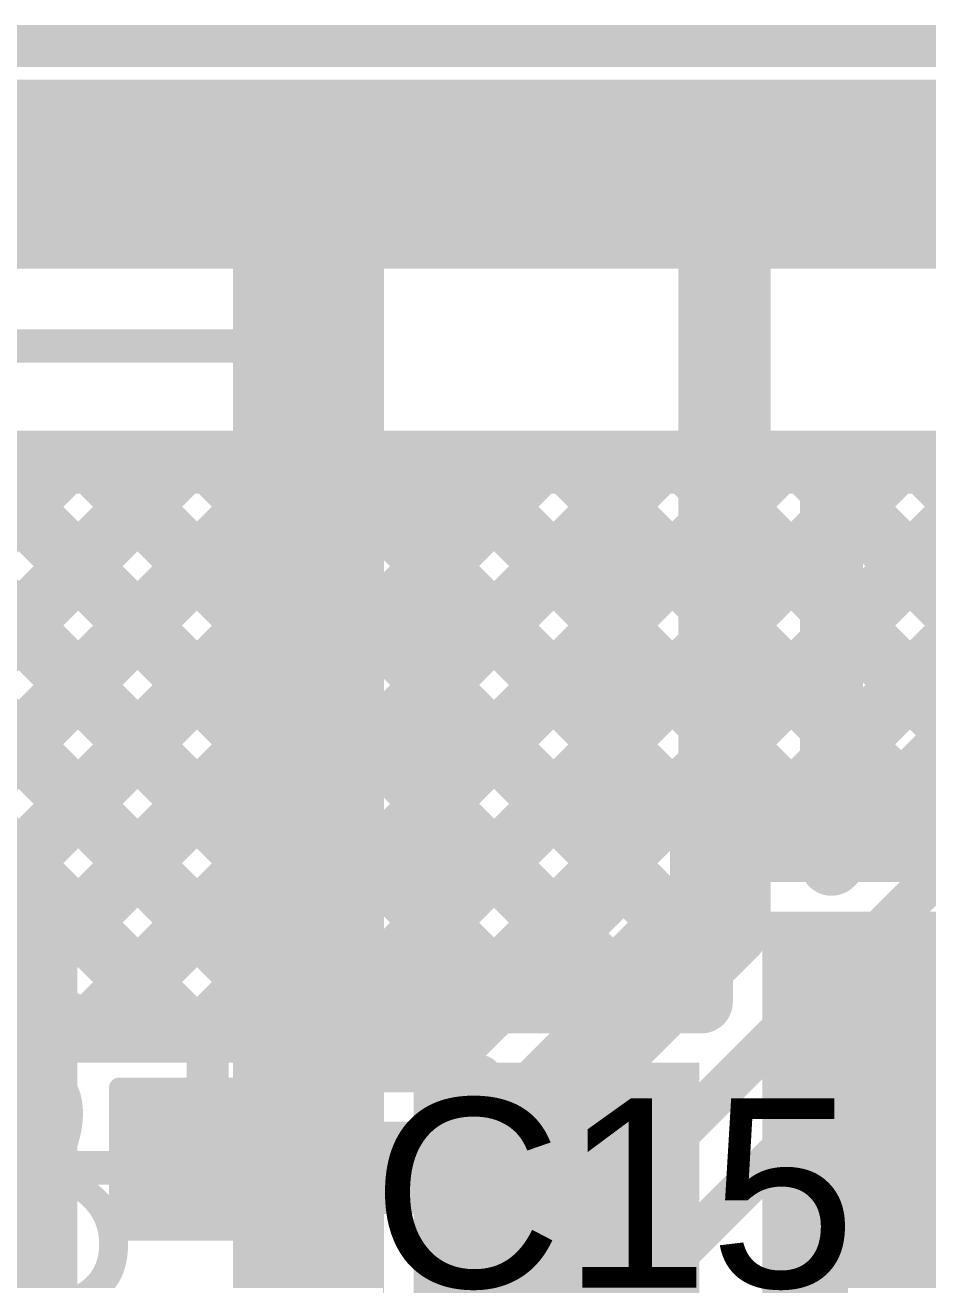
# Model space of a CAD drawing. Header units: millimetres. Extents: x -0.27 to 3.22, y -0.27 to 1.91.
# Drawn here: x 1.6556 to 1.8704, y 1.6103 to 1.909 of the extents above; entities that cross this region are included whole.
import ezdxf

# ---------------------------------------------------------------- set-up
doc = ezdxf.new("R2010")
doc.units = ezdxf.units.MM
doc.header["$MEASUREMENT"] = 0
for name, color, linetype in [('BottomLayer', 5, 'Continuous'), ('BottomOverlay', 54, 'Continuous'), ('Mechanical2', 216, 'Continuous'), ('TopLayer', 1, 'Continuous'), ('TopOverlay', 2, 'Continuous'), ('TopPaste', 8, 'Continuous'), ('TopSolder', 216, 'Continuous'), ('ViaHoleLayer', 16, 'Continuous')]:
    doc.layers.add(name, color=color, linetype=linetype)
doc.styles.add('Arial', font='', dxfattribs={"height": 0.2})
doc.styles.get('Arial').set_extended_font_data('Arial')

# ---------------------------------------------------------------- blocks, each defined once
blk = doc.blocks.new('C__0603_7')
at = {"layer": 'TopLayer'}
for points in [[(-0.015, 0.0175), (-0.015, -0.0175), (-0.045, -0.0175), (-0.045, 0.0175)], [(0.045, 0.0175), (0.045, -0.0175), (0.015, -0.0175), (0.015, 0.0175)]]:
    blk.add_hatch(color=1, dxfattribs=at).paths.add_polyline_path(points)
at = {"layer": 'TopPaste'}
for points in [[(-0.015, 0.0175), (-0.015, -0.0175), (-0.045, -0.0175), (-0.045, 0.0175)], [(0.045, 0.0175), (0.045, -0.0175), (0.015, -0.0175), (0.015, 0.0175)]]:
    blk.add_hatch(color=8, dxfattribs=at).paths.add_polyline_path(points)
at = {"layer": 'TopSolder'}
for points in [[(-0.01264, 0.01986), (-0.01264, -0.01986), (-0.04736, -0.01986), (-0.04736, 0.01986)], [(0.04736, 0.01986), (0.04736, -0.01986), (0.01264, -0.01986), (0.01264, 0.01986)]]:
    blk.add_hatch(color=216, dxfattribs=at).paths.add_polyline_path(points)
at = {"layer": 'TopOverlay', "const_width": 0.005}
for points in [[(-0.049, 0.021), (-0.018, 0.021)], [(-0.049, 0.021), (-0.049, -0.021)], [(0.018, 0.021), (0.049, 0.021)], [(0.049, 0.021), (0.049, -0.021)], [(-0.049, -0.021), (-0.018, -0.021)], [(0.018, -0.021), (0.049, -0.021)]]:
    blk.add_lwpolyline(points, dxfattribs=at)
at = {"layer": 'TopOverlay', "const_width": 0.0025}
for points in [[(-0.05025, 0.021, 1), (-0.04775, 0.021, 1)], [(-0.05025, 0.021, 1), (-0.04775, 0.021, 1)], [(-0.01925, 0.021, 1), (-0.01675, 0.021, 1)], [(0.01675, 0.021, 1), (0.01925, 0.021, 1)], [(0.04775, 0.021, 1), (0.05025, 0.021, 1)], [(0.04775, 0.021, 1), (0.05025, 0.021, 1)], [(-0.05025, -0.021, 1), (-0.04775, -0.021, 1)], [(-0.05025, -0.021, 1), (-0.04775, -0.021, 1)], [(-0.01925, -0.021, 1), (-0.01675, -0.021, 1)], [(0.01675, -0.021, 1), (0.01925, -0.021, 1)], [(0.04775, -0.021, 1), (0.05025, -0.021, 1)], [(0.04775, -0.021, 1), (0.05025, -0.021, 1)]]:
    blk.add_lwpolyline(points, format="xyb", close=True, dxfattribs=at)

msp = doc.modelspace()

# ---------------------------------------------------------------- hatches: boundary and pattern name
at = {"layer": 'BottomLayer'}
for points in [[(1.705, 1.525), (1.741, 1.525), (1.741, 1.856), (1.705, 1.856)], [(0.993, 1.664), (1.66, 1.664), (1.66, 1.708), (0.993, 1.708)], [(1.608, 1.06), (1.668, 1.06), (1.668, 1.7), (1.608, 1.7)], [(1.831, 1.485), (1.956, 1.485), (1.956, 1.698), (1.831, 1.698)], [(1.816, 1.662), (1.748, 1.662), (1.748, 1.525), (1.816, 1.525)]]:
    msp.add_hatch(color=5, dxfattribs=at).paths.add_polyline_path(points)
h = msp.add_hatch(color=5, dxfattribs=at)
edge = h.paths.add_edge_path()
edge.add_arc((1.722, 1.832), 0.01181, 0, 360)
h = msp.add_hatch(color=5, dxfattribs=at)
edge = h.paths.add_edge_path()
edge.add_arc((1.764, 1.637), 0.01181, 0, 360)
at = {"layer": 'TopLayer'}
msp.add_hatch(color=1, dxfattribs=at).paths.add_polyline_path([(-0.081, 1.851), (3.207, 1.851), (3.207, 1.896), (-0.081, 1.896)])
h = msp.add_hatch(color=1, dxfattribs=at)
edge = h.paths.add_edge_path()
edge.add_arc((1.722, 1.832), 0.01181, 0, 360)
h = msp.add_hatch(color=1, dxfattribs=at)
edge = h.paths.add_edge_path()
edge.add_arc((1.764, 1.637), 0.01181, 0, 360)
at = {"layer": 'ViaHoleLayer'}
h = msp.add_hatch(color=16, dxfattribs=at)
edge = h.paths.add_edge_path()
edge.add_arc((1.722, 1.832), 0.00591, 0, 360)
h = msp.add_hatch(color=16, dxfattribs=at)
edge = h.paths.add_edge_path()
edge.add_arc((1.764, 1.637), 0.00591, 0, 360)

# ---------------------------------------------------------------- linework, layer by layer
at = {"layer": 'BottomLayer', "const_width": 0.015}
for points in [[(1.7555, 1.805), (2.6315, 1.805)], [(1.7555, 1.69784), (1.86266, 1.805)], [(1.7555, 1.72613), (1.83437, 1.805)], [(1.7555, 1.75441), (1.80609, 1.805)], [(1.7555, 1.7827), (1.7778, 1.805)], [(1.7555, 1.75441), (1.80609, 1.805)], [(1.7555, 1.6765), (1.7555, 1.805)], [(1.75653, 1.805), (1.84903, 1.7125)], [(1.76244, 1.6765), (1.89094, 1.805)], [(1.78481, 1.805), (1.87731, 1.7125)], [(1.81309, 1.805), (1.90559, 1.7125)], [(1.82672, 1.7125), (1.91922, 1.805)], [(1.84138, 1.805), (1.93388, 1.7125)], [(1.85501, 1.7125), (1.94751, 1.805)], [(1.86966, 1.805), (1.96216, 1.7125)], [(1.7555, 1.77774), (1.82074, 1.7125)], [(1.7555, 1.74946), (1.8165, 1.68846)], [(1.7555, 1.72117), (1.80017, 1.6765)], [(1.8165, 1.7125), (1.9705, 1.7125)], [(1.8165, 1.6765), (1.8165, 1.7125)], [(1.79072, 1.6765), (1.8165, 1.70228)], [(1.7555, 1.69289), (1.77189, 1.6765)], [(1.7555, 1.6765), (1.8165, 1.6765)]]:
    msp.add_lwpolyline(points, dxfattribs=at)
at = {"layer": 'BottomLayer', "const_width": 0.0075}
for points in [[(1.75175, 1.805, 1), (1.75925, 1.805, 1)], [(1.75175, 1.805, 1), (1.75925, 1.805, 1)], [(1.75278, 1.805, 1), (1.76028, 1.805, 1)], [(1.77405, 1.805, 1), (1.78155, 1.805, 1)], [(1.78106, 1.805, 1), (1.78856, 1.805, 1)], [(1.80234, 1.805, 1), (1.80984, 1.805, 1)], [(1.80234, 1.805, 1), (1.80984, 1.805, 1)], [(1.80934, 1.805, 1), (1.81684, 1.805, 1)], [(1.83062, 1.805, 1), (1.83812, 1.805, 1)], [(1.83763, 1.805, 1), (1.84513, 1.805, 1)], [(1.85891, 1.805, 1), (1.86641, 1.805, 1)], [(1.86591, 1.805, 1), (1.87341, 1.805, 1)], [(1.75175, 1.7827, 1), (1.75925, 1.7827, 1)], [(1.75175, 1.77774, 1), (1.75925, 1.77774, 1)], [(1.75175, 1.75441, 1), (1.75925, 1.75441, 1)], [(1.75175, 1.75441, 1), (1.75925, 1.75441, 1)], [(1.75175, 1.74946, 1), (1.75925, 1.74946, 1)], [(1.75175, 1.72613, 1), (1.75925, 1.72613, 1)], [(1.75175, 1.72117, 1), (1.75925, 1.72117, 1)], [(1.81275, 1.7125, 1), (1.82025, 1.7125, 1)], [(1.81275, 1.7125, 1), (1.82025, 1.7125, 1)], [(1.81699, 1.7125, 1), (1.82449, 1.7125, 1)], [(1.82297, 1.7125, 1), (1.83047, 1.7125, 1)], [(1.84528, 1.7125, 1), (1.85278, 1.7125, 1)], [(1.85126, 1.7125, 1), (1.85876, 1.7125, 1)], [(1.87356, 1.7125, 1), (1.88106, 1.7125, 1)], [(1.81275, 1.70228, 1), (1.82025, 1.70228, 1)], [(1.75175, 1.69784, 1), (1.75925, 1.69784, 1)], [(1.75175, 1.69289, 1), (1.75925, 1.69289, 1)], [(1.81275, 1.68846, 1), (1.82025, 1.68846, 1)], [(1.75175, 1.6765, 1), (1.75925, 1.6765, 1)], [(1.75175, 1.6765, 1), (1.75925, 1.6765, 1)], [(1.75869, 1.6765, 1), (1.76619, 1.6765, 1)], [(1.76814, 1.6765, 1), (1.77564, 1.6765, 1)], [(1.78697, 1.6765, 1), (1.79447, 1.6765, 1)], [(1.79642, 1.6765, 1), (1.80392, 1.6765, 1)], [(1.81275, 1.6765, 1), (1.82025, 1.6765, 1)], [(1.81275, 1.6765, 1), (1.82025, 1.6765, 1)]]:
    msp.add_lwpolyline(points, format="xyb", close=True, dxfattribs=at)
at = {"layer": 'Mechanical2', "const_width": 0.01}
msp.add_lwpolyline([(-0.087, 1.904), (3.215, 1.904)], dxfattribs=at)
at = {"layer": 'TopLayer'}
for points, const_width in [([(1.822, 1.695), (1.822, 1.859)], 0.022), ([(1.36593, 1.83262), (1.72138, 1.83262)], 0.008), ([(1.72138, 1.83262), (1.722, 1.832)], 0.008), ([(1.44028, 1.805), (1.7965, 1.805)], 0.015), ([(1.57874, 1.69079), (1.69295, 1.805)], 0.015), ([(1.57874, 1.71907), (1.66467, 1.805)], 0.015), ([(1.57874, 1.6625), (1.72123, 1.805)], 0.015), ([(1.6151, 1.805), (1.75516, 1.66495)], 0.015), ([(1.61602, 1.6715), (1.74952, 1.805)], 0.015), ([(1.64339, 1.805), (1.76966, 1.67873)], 0.015), ([(1.6443, 1.6715), (1.7778, 1.805)], 0.015), ([(1.67167, 1.805), (1.78381, 1.69287)], 0.015), ([(1.69996, 1.805), (1.7965, 1.70846)], 0.015), ([(1.72824, 1.805), (1.7965, 1.73674)], 0.015), ([(1.75653, 1.805), (1.7965, 1.76503)], 0.015), ([(1.78481, 1.805), (1.7965, 1.79331)], 0.015), ([(1.7965, 1.70556), (1.7965, 1.805)], 0.015), ([(1.8475, 1.805), (3.03251, 1.805)], 0.015), ([(1.8475, 1.78984), (1.86266, 1.805)], 0.015), ([(1.8475, 1.76156), (1.89094, 1.805)], 0.015), ([(1.8475, 1.73328), (1.91922, 1.805)], 0.015), ([(1.8475, 1.70926), (1.8475, 1.805)], 0.015), ([(1.86966, 1.805), (1.92416, 1.7505)], 0.015), ([(1.8475, 1.79888), (1.8959, 1.75048)], 0.015), ([(1.67059, 1.6695), (1.7965, 1.79541)], 0.015), ([(1.67059, 1.6695), (1.7965, 1.79541)], 0.015), ([(1.60822, 1.7836), (1.72232, 1.6695)], 0.015), ([(1.8475, 1.77059), (1.87817, 1.73993)], 0.015), ([(1.69887, 1.6695), (1.7965, 1.76713)], 0.015), ([(1.57275, 1.7625), (1.66375, 1.6715)], 0.015), ([(1.59999, 1.76354), (1.69404, 1.6695)], 0.015), ([(1.8475, 1.70926), (1.88303, 1.74479)], 0.015), ([(1.8475, 1.74231), (1.86402, 1.72579)], 0.015), ([(1.72716, 1.6695), (1.7965, 1.73884)], 0.015), ([(1.70518, 1.53936), (1.89681, 1.731)], 0.01), ([(1.8475, 1.71403), (1.84988, 1.71164)], 0.015), ([(1.74844, 1.6625), (1.7965, 1.71056)], 0.015), ([(1.714, 1.51968), (1.90633, 1.712)], 0.01), ([(1.75619, 1.66525), (1.7965, 1.70556)], 0.015), ([(1.764, 1.637), (1.822, 1.695)], 0.022), ([(1.5885, 1.6715), (1.6655, 1.6715)], 0.015), ([(1.6655, 1.6695), (1.734, 1.6695)], 0.015), ([(1.734, 1.6625), (1.734, 1.6695)], 0.015), ([(1.734, 1.6625), (1.74955, 1.6625)], 0.015), ([(1.699, 1.637), (1.699, 1.662)], 0.01), ([(1.764, 1.637), (1.764, 1.65881)], 0.01), ([(1.699, 1.637), (1.764, 1.637)], 0.022), ([(1.662, 1.63231), (1.66669, 1.637)], 0.008), ([(1.66669, 1.637), (1.699, 1.637)], 0.008), ([(1.662, 1.603), (1.662, 1.63231)], 0.008)]:
    msp.add_lwpolyline(points, dxfattribs=dict(at, const_width=const_width))
for points, const_width in [([(1.8165, 1.859, 1), (1.8275, 1.859, 1)], 0.011), ([(1.71938, 1.83262, 1), (1.72338, 1.83262, 1)], 0.004), ([(1.71938, 1.83262, 1), (1.72338, 1.83262, 1)], 0.004), ([(1.72, 1.832, 1), (1.724, 1.832, 1)], 0.004), ([(1.66092, 1.805, 1), (1.66842, 1.805, 1)], 0.0075), ([(1.66792, 1.805, 1), (1.67542, 1.805, 1)], 0.0075), ([(1.6892, 1.805, 1), (1.6967, 1.805, 1)], 0.0075), ([(1.69621, 1.805, 1), (1.70371, 1.805, 1)], 0.0075), ([(1.71748, 1.805, 1), (1.72498, 1.805, 1)], 0.0075), ([(1.72449, 1.805, 1), (1.73199, 1.805, 1)], 0.0075), ([(1.74577, 1.805, 1), (1.75327, 1.805, 1)], 0.0075), ([(1.75278, 1.805, 1), (1.76028, 1.805, 1)], 0.0075), ([(1.77405, 1.805, 1), (1.78155, 1.805, 1)], 0.0075), ([(1.78106, 1.805, 1), (1.78856, 1.805, 1)], 0.0075), ([(1.79275, 1.805, 1), (1.80025, 1.805, 1)], 0.0075), ([(1.79275, 1.805, 1), (1.80025, 1.805, 1)], 0.0075), ([(1.84375, 1.805, 1), (1.85125, 1.805, 1)], 0.0075), ([(1.84375, 1.805, 1), (1.85125, 1.805, 1)], 0.0075), ([(1.85891, 1.805, 1), (1.86641, 1.805, 1)], 0.0075), ([(1.86591, 1.805, 1), (1.87341, 1.805, 1)], 0.0075), ([(1.84375, 1.79888, 1), (1.85125, 1.79888, 1)], 0.0075), ([(1.79275, 1.79541, 1), (1.80025, 1.79541, 1)], 0.0075), ([(1.79275, 1.79541, 1), (1.80025, 1.79541, 1)], 0.0075), ([(1.79275, 1.79331, 1), (1.80025, 1.79331, 1)], 0.0075), ([(1.84375, 1.78984, 1), (1.85125, 1.78984, 1)], 0.0075), ([(1.84375, 1.77059, 1), (1.85125, 1.77059, 1)], 0.0075), ([(1.79275, 1.76713, 1), (1.80025, 1.76713, 1)], 0.0075), ([(1.79275, 1.76503, 1), (1.80025, 1.76503, 1)], 0.0075), ([(1.84375, 1.76156, 1), (1.85125, 1.76156, 1)], 0.0075), ([(1.84375, 1.74231, 1), (1.85125, 1.74231, 1)], 0.0075), ([(1.79275, 1.73884, 1), (1.80025, 1.73884, 1)], 0.0075), ([(1.79275, 1.73674, 1), (1.80025, 1.73674, 1)], 0.0075), ([(1.84375, 1.73328, 1), (1.85125, 1.73328, 1)], 0.0075), ([(1.86027, 1.72579, 1), (1.86777, 1.72579, 1)], 0.0075), ([(1.84375, 1.71403, 1), (1.85125, 1.71403, 1)], 0.0075), ([(1.79275, 1.71056, 1), (1.80025, 1.71056, 1)], 0.0075), ([(1.84613, 1.71164, 1), (1.85363, 1.71164, 1)], 0.0075), ([(1.79275, 1.70846, 1), (1.80025, 1.70846, 1)], 0.0075), ([(1.84375, 1.70926, 1), (1.85125, 1.70926, 1)], 0.0075), ([(1.84375, 1.70926, 1), (1.85125, 1.70926, 1)], 0.0075), ([(1.79275, 1.70556, 1), (1.80025, 1.70556, 1)], 0.0075), ([(1.79275, 1.70556, 1), (1.80025, 1.70556, 1)], 0.0075), ([(1.8165, 1.695, 1), (1.8275, 1.695, 1)], 0.011), ([(1.8165, 1.695, 1), (1.8275, 1.695, 1)], 0.011), ([(1.78006, 1.69287, 1), (1.78756, 1.69287, 1)], 0.0075), ([(1.76591, 1.67873, 1), (1.77341, 1.67873, 1)], 0.0075), ([(1.66, 1.6715, 1), (1.6675, 1.6715, 1)], 0.0075), ([(1.66175, 1.6715, 1), (1.66925, 1.6715, 1)], 0.0075), ([(1.66175, 1.6695, 1), (1.66925, 1.6695, 1)], 0.0075), ([(1.66684, 1.6695, 1), (1.67434, 1.6695, 1)], 0.0075), ([(1.66684, 1.6695, 1), (1.67434, 1.6695, 1)], 0.0075), ([(1.69029, 1.6695, 1), (1.69779, 1.6695, 1)], 0.0075), ([(1.69512, 1.6695, 1), (1.70262, 1.6695, 1)], 0.0075), ([(1.71857, 1.6695, 1), (1.72607, 1.6695, 1)], 0.0075), ([(1.72341, 1.6695, 1), (1.73091, 1.6695, 1)], 0.0075), ([(1.73025, 1.6695, 1), (1.73775, 1.6695, 1)], 0.0075), ([(1.73025, 1.6695, 1), (1.73775, 1.6695, 1)], 0.0075), ([(1.75244, 1.66525, 1), (1.75994, 1.66525, 1)], 0.0075), ([(1.75244, 1.66525, 1), (1.75994, 1.66525, 1)], 0.0075), ([(1.73025, 1.6625, 1), (1.73775, 1.6625, 1)], 0.0075), ([(1.73025, 1.6625, 1), (1.73775, 1.6625, 1)], 0.0075), ([(1.74469, 1.6625, 1), (1.75219, 1.6625, 1)], 0.0075), ([(1.7458, 1.6625, 1), (1.7533, 1.6625, 1)], 0.0075), ([(1.7458, 1.6625, 1), (1.7533, 1.6625, 1)], 0.0075), ([(1.75141, 1.66495, 1), (1.75891, 1.66495, 1)], 0.0075), ([(1.6965, 1.662, 1), (1.7015, 1.662, 1)], 0.005), ([(1.7615, 1.65881, 1), (1.7665, 1.65881, 1)], 0.005), ([(1.6935, 1.637, 1), (1.7045, 1.637, 1)], 0.011), ([(1.7585, 1.637, 1), (1.7695, 1.637, 1)], 0.011), ([(1.7585, 1.637, 1), (1.7695, 1.637, 1)], 0.011), ([(1.66469, 1.637, 1), (1.66869, 1.637, 1)], 0.004), ([(1.66469, 1.637, 1), (1.66869, 1.637, 1)], 0.004), ([(1.6965, 1.637, 1), (1.7015, 1.637, 1)], 0.005), ([(1.697, 1.637, 1), (1.701, 1.637, 1)], 0.004), ([(1.7615, 1.637, 1), (1.7665, 1.637, 1)], 0.005), ([(1.66, 1.63231, 1), (1.664, 1.63231, 1)], 0.004), ([(1.66, 1.63231, 1), (1.664, 1.63231, 1)], 0.004)]:
    msp.add_lwpolyline(points, format="xyb", close=True, dxfattribs=dict(at, const_width=const_width))
at = {"layer": 'TopLayer', "const_width": 0.015}
msp.add_lwpolyline([(1.74955, 1.6625, -0.061545), (1.75619, 1.66525)], format="xyb", dxfattribs=at)

# ---------------------------------------------------------------- block references
at = {"rotation": 90}
msp.add_blockref('C__0603_7', (1.699, 1.607), dxfattribs=at)

# ---------------------------------------------------------------- texts
at = {"layer": 'BottomOverlay', "style": 'Arial', "text_generation_flag": 2}
for s, height, p in [('&', 0.06, (1.683, 1.603)), ('*', 0.1, (1.812, 1.535))]:
    msp.add_text(s, height=height, rotation=360, dxfattribs=at).set_placement(p)
at = {"layer": 'TopOverlay', "style": 'Arial'}
msp.add_text('C15', height=0.045, dxfattribs=at).set_placement((1.73802, 1.60851))

doc.saveas('drawing.dxf')
